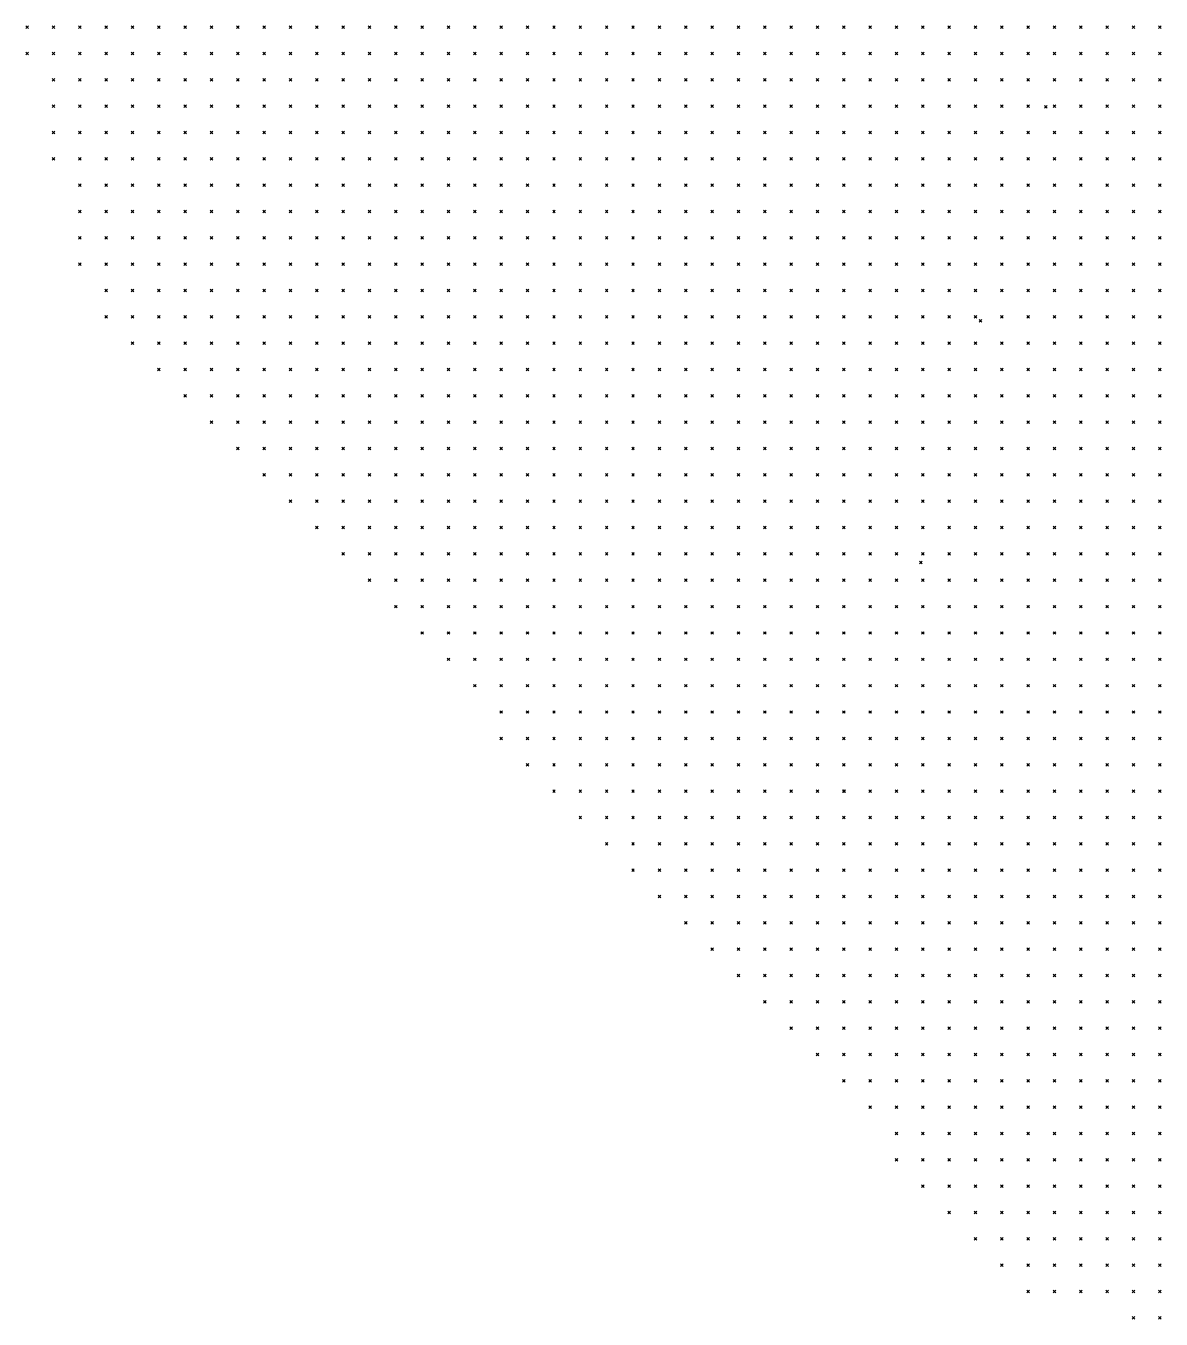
# Model space of a CAD drawing. Header units: metres. Extents: x 441556 to 446409, y 432338 to 461058.
# Drawn here: x 441902.9 to 442032.1, y 458986.5 to 459133.7 of the extents above; entities that cross this region are included whole.
import ezdxf

# ---------------------------------------------------------------- set-up
doc = ezdxf.new("R2010")
doc.units = ezdxf.units.M
doc.header["$MEASUREMENT"] = 0
doc.header["$PDMODE"] = 35
doc.header["$PDSIZE"] = 0.15
doc.layers.add('DTM-NOK-RevN_LIDAR_co_lidar', color=91, linetype='Continuous', lineweight=0)

msp = doc.modelspace()

# ---------------------------------------------------------------- linework, layer by layer
at = {"layer": 'DTM-NOK-RevN_LIDAR_co_lidar'}
for p in [(441903.022, 459133.585, 442.927), (441906.021, 459133.585, 443.929), (441909.02, 459133.585, 445.214), (441912.02, 459133.585, 446.629), (441915.019, 459133.585, 447.804), (441918.018, 459133.585, 448.941), (441921.018, 459133.585, 450.229), (441924.017, 459133.585, 451.582), (441927.016, 459133.585, 452.991), (441930.016, 459133.585, 454.406), (441933.015, 459133.585, 455.714), (441936.014, 459133.585, 457.037), (441939.014, 459133.585, 458.278), (441942.013, 459133.585, 459.058), (441945.012, 459133.585, 459.927), (441948.012, 459133.585, 460.472), (441951.011, 459133.585, 460.887), (441954.011, 459133.585, 460.81), (441957.01, 459133.585, 460.597), (441960.009, 459133.585, 460.219), (441963.009, 459133.585, 459.773), (441966.008, 459133.585, 459.363), (441969.007, 459133.585, 459.069), (441972.007, 459133.585, 458.868), (441975.006, 459133.585, 458.67), (441978.005, 459133.585, 458.525), (441981.005, 459133.585, 458.545), (441984.004, 459133.585, 458.843), (441987.003, 459133.585, 459.117), (441990.003, 459133.585, 459.215), (441993.002, 459133.585, 459.249), (441996.001, 459133.585, 459.182), (441999.001, 459133.585, 459.08), (442002, 459133.585, 458.758), (442004.999, 459133.585, 458.505), (442007.999, 459133.585, 458.463), (442010.998, 459133.585, 458.225), (442013.997, 459133.585, 458.122), (442016.997, 459133.585, 457.603), (442019.996, 459133.585, 457.014), (442022.995, 459133.585, 456.475), (442025.995, 459133.585, 455.575), (442028.994, 459133.585, 454.386), (442031.993, 459133.585, 453.234), (441903.022, 459130.585, 443.876), (441906.021, 459130.585, 444.958), (441909.02, 459130.585, 446.301), (441912.02, 459130.585, 447.659), (441915.019, 459130.585, 448.784), (441918.018, 459130.585, 449.857), (441921.018, 459130.585, 451.112), (441924.017, 459130.585, 452.481), (441927.016, 459130.585, 453.79), (441930.016, 459130.585, 455.055), (441933.015, 459130.585, 456.457), (441936.014, 459130.585, 457.974), (441939.014, 459130.585, 459.158), (441942.013, 459130.585, 460.043), (441945.012, 459130.585, 460.822), (441948.012, 459130.585, 461.464), (441951.011, 459130.585, 461.747), (441954.011, 459130.585, 461.977), (441957.01, 459130.585, 462.045), (441960.009, 459130.585, 461.61), (441963.009, 459130.585, 461.103), (441966.008, 459130.585, 460.751), (441969.007, 459130.585, 460.466), (441972.007, 459130.585, 460.275), (441975.006, 459130.585, 460.02), (441978.005, 459130.585, 459.894), (441981.005, 459130.585, 459.98), (441984.004, 459130.585, 460.312), (441987.003, 459130.585, 460.484), (441990.003, 459130.585, 460.33), (441993.002, 459130.585, 460.215), (441996.001, 459130.585, 460.21), (441999.001, 459130.585, 460.164), (442002, 459130.585, 459.878), (442004.999, 459130.585, 459.62), (442007.999, 459130.585, 459.577), (442010.998, 459130.585, 459.445), (442013.997, 459130.585, 459.221), (442016.997, 459130.585, 458.617), (442019.996, 459130.585, 457.898), (442022.995, 459130.585, 457.139), (442025.995, 459130.585, 456.167), (442028.994, 459130.585, 454.775), (442031.993, 459130.585, 453.495), (441906.021, 459127.586, 446.046), (441909.02, 459127.586, 447.262), (441912.02, 459127.586, 448.521), (441915.019, 459127.586, 449.622), (441918.018, 459127.586, 450.775), (441921.018, 459127.586, 452.057), (441924.017, 459127.586, 453.334), (441927.016, 459127.586, 454.618), (441930.016, 459127.586, 455.888), (441933.015, 459127.586, 457.266), (441936.014, 459127.586, 458.792), (441939.014, 459127.586, 459.946), (441942.013, 459127.586, 460.967), (441945.012, 459127.586, 461.784), (441948.012, 459127.586, 462.608), (441951.011, 459127.586, 462.984), (441954.011, 459127.586, 463.38), (441957.01, 459127.586, 463.546), (441960.009, 459127.586, 463.165), (441963.009, 459127.586, 462.686), (441966.008, 459127.586, 462.197), (441969.007, 459127.586, 461.851), (441972.007, 459127.586, 461.696), (441975.006, 459127.586, 461.458), (441978.005, 459127.586, 461.411), (441981.005, 459127.586, 461.483), (441984.004, 459127.586, 461.528), (441987.003, 459127.586, 461.411), (441990.003, 459127.586, 461.234), (441993.002, 459127.586, 461.279), (441996.001, 459127.586, 461.427), (441999.001, 459127.586, 461.42), (442002, 459127.586, 461.194), (442004.999, 459127.586, 460.932), (442007.999, 459127.586, 460.711), (442010.998, 459127.586, 460.526), (442013.997, 459127.586, 460.156), (442016.997, 459127.586, 459.532), (442019.996, 459127.586, 458.778), (442022.995, 459127.586, 457.85), (442025.995, 459127.586, 456.688), (442028.994, 459127.586, 455.305), (442031.993, 459127.586, 453.819), (441906.021, 459124.587, 447.006), (441909.02, 459124.587, 448.168), (441912.02, 459124.587, 449.388), (441915.019, 459124.587, 450.508), (441918.018, 459124.587, 451.701), (441921.018, 459124.587, 453), (441924.017, 459124.587, 454.29), (441927.016, 459124.587, 455.615), (441930.016, 459124.587, 456.934), (441933.015, 459124.587, 458.266), (441936.014, 459124.587, 459.671), (441939.014, 459124.587, 460.908), (441942.013, 459124.587, 461.883), (441945.012, 459124.587, 462.879), (441948.012, 459124.587, 463.723), (441951.011, 459124.587, 464.352), (441954.011, 459124.587, 464.732), (441957.01, 459124.587, 464.82), (441960.009, 459124.587, 464.471), (441963.009, 459124.587, 464.061), (441966.008, 459124.587, 463.641), (441969.007, 459124.587, 463.231), (441972.007, 459124.587, 463.023), (441975.006, 459124.587, 462.843), (441978.005, 459124.587, 462.718), (441981.005, 459124.587, 462.566), (441984.004, 459124.587, 462.406), (441987.003, 459124.587, 462.308), (441990.003, 459124.587, 462.444), (441993.002, 459124.587, 462.788), (441996.001, 459124.587, 462.906), (441999.001, 459124.587, 462.73), (442002, 459124.587, 462.491), (442004.999, 459124.587, 462.24), (442007.999, 459124.587, 461.798), (442010.998, 459124.587, 461.478), (442013.997, 459124.587, 461.191), (442016.997, 459124.587, 460.701), (442018.998, 459124.514, 460.245), (442019.996, 459124.587, 459.693), (442022.995, 459124.587, 458.706), (442025.995, 459124.587, 457.536), (442028.994, 459124.587, 455.861), (442031.993, 459124.587, 454.313), (441906.021, 459121.587, 447.928), (441909.02, 459121.587, 449.008), (441912.02, 459121.587, 450.229), (441915.019, 459121.587, 451.45), (441918.018, 459121.587, 452.641), (441921.018, 459121.587, 453.92), (441924.017, 459121.587, 455.301), (441927.016, 459121.587, 456.726), (441930.016, 459121.587, 458.066), (441933.015, 459121.587, 459.323), (441936.014, 459121.587, 460.617), (441939.014, 459121.587, 461.84), (441942.013, 459121.587, 462.906), (441945.012, 459121.587, 464.034), (441948.012, 459121.587, 464.813), (441951.011, 459121.587, 465.522), (441954.011, 459121.587, 465.973), (441957.01, 459121.587, 465.976), (441960.009, 459121.587, 465.708), (441963.009, 459121.587, 465.292), (441966.008, 459121.587, 464.968), (441969.007, 459121.587, 464.482), (441972.007, 459121.587, 464.118), (441975.006, 459121.587, 463.879), (441978.005, 459121.587, 463.636), (441981.005, 459121.587, 463.48), (441984.004, 459121.587, 463.563), (441987.003, 459121.587, 463.834), (441990.003, 459121.587, 464.126), (441993.002, 459121.587, 464.3), (441996.001, 459121.587, 464.262), (441999.001, 459121.587, 464.058), (442002, 459121.587, 463.841), (442004.999, 459121.587, 463.572), (442007.999, 459121.587, 463.051), (442010.998, 459121.587, 462.752), (442013.997, 459121.587, 462.452), (442016.997, 459121.587, 461.906), (442019.996, 459121.587, 460.757), (442022.995, 459121.587, 459.586), (442025.995, 459121.587, 458.563), (442028.994, 459121.587, 456.288), (442031.993, 459121.587, 454.947), (441906.021, 459118.588, 448.812), (441909.02, 459118.588, 449.897), (441912.02, 459118.588, 451.079), (441915.019, 459118.588, 452.323), (441918.018, 459118.588, 453.595), (441921.018, 459118.588, 454.867), (441924.017, 459118.588, 456.225), (441927.016, 459118.588, 457.757), (441930.016, 459118.588, 459.194), (441933.015, 459118.588, 460.408), (441936.014, 459118.588, 461.588), (441939.014, 459118.588, 462.78), (441942.013, 459118.588, 464.069), (441945.012, 459118.588, 465.117), (441948.012, 459118.588, 465.977), (441951.011, 459118.588, 466.621), (441954.011, 459118.588, 467.125), (441957.01, 459118.588, 467.163), (441960.009, 459118.588, 466.937), (441963.009, 459118.588, 466.502), (441966.008, 459118.588, 466.098), (441969.007, 459118.588, 465.479), (441972.007, 459118.588, 465.036), (441975.006, 459118.588, 464.838), (441978.005, 459118.588, 464.813), (441981.005, 459118.588, 464.945), (441984.004, 459118.588, 465.319), (441987.003, 459118.588, 465.683), (441990.003, 459118.588, 465.76), (441993.002, 459118.588, 465.653), (441996.001, 459118.588, 465.567), (441999.001, 459118.588, 465.498), (442002, 459118.588, 465.154), (442004.999, 459118.588, 464.816), (442007.999, 459118.588, 464.417), (442010.998, 459118.588, 464.223), (442013.997, 459118.588, 463.716), (442016.997, 459118.588, 462.715), (442019.996, 459118.588, 461.588), (442022.995, 459118.588, 460.262), (442025.995, 459118.588, 459.09), (442028.994, 459118.588, 456.67), (442031.993, 459118.588, 455.343), (441909.02, 459115.589, 450.844), (441912.02, 459115.589, 451.946), (441915.019, 459115.589, 453.15), (441918.018, 459115.589, 454.462), (441921.018, 459115.589, 455.799), (441924.017, 459115.589, 457.28), (441927.016, 459115.589, 458.839), (441930.016, 459115.589, 460.257), (441933.015, 459115.589, 461.556), (441936.014, 459115.589, 462.666), (441939.014, 459115.589, 463.974), (441942.013, 459115.589, 465.297), (441945.012, 459115.589, 466.249), (441948.012, 459115.589, 467.011), (441951.011, 459115.589, 467.658), (441954.011, 459115.589, 468.209), (441957.01, 459115.589, 468.355), (441960.009, 459115.589, 468.063), (441963.009, 459115.589, 467.553), (441966.008, 459115.589, 467.019), (441969.007, 459115.589, 466.507), (441972.007, 459115.589, 466.339), (441975.006, 459115.589, 466.308), (441978.005, 459115.589, 466.545), (441981.005, 459115.589, 466.752), (441984.004, 459115.589, 466.98), (441987.003, 459115.589, 467.148), (441990.003, 459115.589, 467.094), (441993.002, 459115.589, 466.991), (441996.001, 459115.589, 466.95), (441999.001, 459115.589, 466.903), (442002, 459115.589, 466.425), (442004.999, 459115.589, 465.935), (442007.999, 459115.589, 465.399), (442010.998, 459115.589, 465.296), (442013.997, 459115.589, 464.712), (442016.997, 459115.589, 463.537), (442019.996, 459115.589, 462.174), (442022.995, 459115.589, 460.931), (442025.995, 459115.589, 459.352), (442028.994, 459115.589, 457.522), (442031.993, 459115.589, 455.729), (441909.02, 459112.589, 451.731), (441912.02, 459112.589, 452.793), (441915.019, 459112.589, 454.051), (441918.018, 459112.589, 455.342), (441921.018, 459112.589, 456.776), (441924.017, 459112.589, 458.425), (441927.016, 459112.589, 459.994), (441930.016, 459112.589, 461.346), (441933.015, 459112.589, 462.5), (441936.014, 459112.589, 463.712), (441939.014, 459112.589, 465.149), (441942.013, 459112.589, 466.298), (441945.012, 459112.589, 467.301), (441948.012, 459112.589, 468.038), (441951.011, 459112.589, 468.702), (441954.011, 459112.589, 469.304), (441957.01, 459112.589, 469.218), (441960.009, 459112.589, 468.837), (441963.009, 459112.589, 468.429), (441966.008, 459112.589, 468.073), (441969.007, 459112.589, 468.057), (441972.007, 459112.589, 468.217), (441975.006, 459112.589, 468.173), (441978.005, 459112.589, 468.211), (441981.005, 459112.589, 468.273), (441984.004, 459112.589, 468.377), (441987.003, 459112.589, 468.397), (441990.003, 459112.589, 468.303), (441993.002, 459112.589, 468.252), (441996.001, 459112.589, 468.13), (441999.001, 459112.589, 467.94), (442002, 459112.589, 467.604), (442004.999, 459112.589, 467.155), (442007.999, 459112.589, 466.406), (442010.998, 459112.589, 466.13), (442013.997, 459112.589, 465.602), (442016.997, 459112.589, 464.426), (442019.996, 459112.589, 462.934), (442022.995, 459112.589, 461.826), (442025.995, 459112.589, 459.89), (442028.994, 459112.589, 458.803), (442031.993, 459112.589, 456.736), (441909.02, 459109.59, 452.814), (441912.02, 459109.59, 453.852), (441915.019, 459109.59, 455.131), (441918.018, 459109.59, 456.468), (441921.018, 459109.59, 457.939), (441924.017, 459109.59, 459.601), (441927.016, 459109.59, 461.112), (441930.016, 459109.59, 462.286), (441933.015, 459109.59, 463.44), (441936.014, 459109.59, 464.928), (441939.014, 459109.59, 466.233), (441942.013, 459109.59, 467.327), (441945.012, 459109.59, 468.278), (441948.012, 459109.59, 469.298), (441951.011, 459109.59, 469.828), (441954.011, 459109.59, 470.156), (441957.01, 459109.59, 469.747), (441960.009, 459109.59, 469.509), (441963.009, 459109.59, 469.617), (441966.008, 459109.59, 469.883), (441969.007, 459109.59, 469.994), (441972.007, 459109.59, 469.813), (441975.006, 459109.59, 469.702), (441978.005, 459109.59, 469.678), (441981.005, 459109.59, 469.701), (441984.004, 459109.59, 469.753), (441987.003, 459109.59, 469.624), (441990.003, 459109.59, 469.432), (441993.002, 459109.59, 469.401), (441996.001, 459109.59, 469.351), (441999.001, 459109.59, 469.215), (442002, 459109.59, 468.886), (442004.999, 459109.59, 468.184), (442007.999, 459109.59, 467.382), (442010.998, 459109.59, 467.111), (442013.997, 459109.59, 466.308), (442016.997, 459109.59, 465.096), (442019.996, 459109.59, 463.521), (442022.995, 459109.59, 462.431), (442025.995, 459109.59, 460.541), (442028.994, 459109.59, 459.209), (442031.993, 459109.59, 457.541), (441909.02, 459106.591, 454.038), (441912.02, 459106.591, 455.062), (441915.019, 459106.591, 456.383), (441918.018, 459106.591, 457.716), (441921.018, 459106.591, 458.981), (441924.017, 459106.591, 460.578), (441927.016, 459106.591, 462.088), (441930.016, 459106.591, 463.173), (441933.015, 459106.591, 464.598), (441936.014, 459106.591, 466.073), (441939.014, 459106.591, 467.348), (441942.013, 459106.591, 468.369), (441945.012, 459106.591, 469.45), (441948.012, 459106.591, 470.438), (441951.011, 459106.591, 470.848), (441954.011, 459106.591, 470.752), (441957.01, 459106.591, 470.511), (441960.009, 459106.591, 471.053), (441963.009, 459106.591, 471.641), (441966.008, 459106.591, 471.728), (441969.007, 459106.591, 471.552), (441972.007, 459106.591, 471.349), (441975.006, 459106.591, 471.17), (441978.005, 459106.591, 471.117), (441981.005, 459106.591, 471.196), (441984.004, 459106.591, 471.113), (441987.003, 459106.591, 470.91), (441990.003, 459106.591, 470.729), (441993.002, 459106.591, 470.6), (441996.001, 459106.591, 470.621), (441999.001, 459106.591, 470.514), (442002, 459106.591, 469.982), (442004.999, 459106.591, 469.01), (442007.999, 459106.591, 468.436), (442010.998, 459106.591, 468.378), (442013.997, 459106.591, 467.112), (442016.997, 459106.591, 465.711), (442019.996, 459106.591, 464.278), (442022.995, 459106.591, 463.061), (442025.995, 459106.591, 461.475), (442028.994, 459106.591, 459.846), (442031.993, 459106.591, 458.473), (441912.02, 459103.591, 456.425), (441915.019, 459103.591, 457.729), (441918.018, 459103.591, 458.991), (441921.018, 459103.591, 460.186), (441924.017, 459103.591, 461.559), (441927.016, 459103.591, 462.853), (441930.016, 459103.591, 464.048), (441933.015, 459103.591, 465.72), (441936.014, 459103.591, 467.111), (441939.014, 459103.591, 468.358), (441942.013, 459103.591, 469.451), (441945.012, 459103.591, 470.581), (441948.012, 459103.591, 471.409), (441951.011, 459103.591, 471.73), (441954.011, 459103.591, 471.573), (441957.01, 459103.591, 472.203), (441960.009, 459103.591, 472.916), (441963.009, 459103.591, 473.064), (441966.008, 459103.591, 473.019), (441969.007, 459103.591, 472.826), (441972.007, 459103.591, 472.625), (441975.006, 459103.591, 472.561), (441978.005, 459103.591, 472.433), (441981.005, 459103.591, 472.328), (441984.004, 459103.591, 472.224), (441987.003, 459103.591, 472.041), (441990.003, 459103.591, 471.923), (441993.002, 459103.591, 471.897), (441996.001, 459103.591, 471.841), (441999.001, 459103.591, 471.699), (442002, 459103.591, 471.127), (442004.999, 459103.591, 470.086), (442007.999, 459103.591, 469.762), (442010.998, 459103.591, 469.68), (442013.997, 459103.591, 468.63), (442016.997, 459103.591, 466.396), (442019.996, 459103.591, 465.203), (442022.995, 459103.591, 463.958), (442025.995, 459103.591, 462.513), (442028.994, 459103.591, 461.2), (442031.993, 459103.591, 459.072), (441912.02, 459100.592, 457.891), (441915.019, 459100.592, 458.998), (441918.018, 459100.592, 460.065), (441921.018, 459100.592, 461.321), (441924.017, 459100.592, 462.568), (441927.016, 459100.592, 463.666), (441930.016, 459100.592, 465.096), (441933.015, 459100.592, 466.837), (441936.014, 459100.592, 468.171), (441939.014, 459100.592, 469.26), (441942.013, 459100.592, 470.585), (441945.012, 459100.592, 471.834), (441948.012, 459100.592, 472.538), (441951.011, 459100.592, 472.616), (441954.011, 459100.592, 473.223), (441957.01, 459100.592, 473.977), (441960.009, 459100.592, 474.336), (441963.009, 459100.592, 474.538), (441966.008, 459100.592, 474.43), (441969.007, 459100.592, 474.156), (441972.007, 459100.592, 473.907), (441975.006, 459100.592, 473.683), (441978.005, 459100.592, 473.579), (441981.005, 459100.592, 473.528), (441984.004, 459100.592, 473.51), (441987.003, 459100.592, 473.397), (441990.003, 459100.592, 473.271), (441993.002, 459100.592, 473.234), (441996.001, 459100.592, 473.073), (441999.001, 459100.592, 472.816), (442002, 459100.592, 472.256), (442004.999, 459100.592, 471.552), (442007.999, 459100.592, 471.535), (442010.998, 459100.592, 470.95), (442013.997, 459100.592, 469.568), (442016.997, 459100.592, 467.566), (442019.996, 459100.592, 466.107), (442022.995, 459100.592, 464.751), (442025.995, 459100.592, 463.484), (442028.994, 459100.592, 461.917), (442031.993, 459100.592, 460.11), (442011.558, 459100.149, 471.081), (441915.019, 459097.593, 460.064), (441918.018, 459097.593, 461.283), (441921.018, 459097.593, 462.431), (441924.017, 459097.593, 463.462), (441927.016, 459097.593, 464.805), (441930.016, 459097.593, 466.526), (441933.015, 459097.593, 468.047), (441936.014, 459097.593, 469.357), (441939.014, 459097.593, 470.764), (441942.013, 459097.593, 471.857), (441945.012, 459097.593, 473.106), (441948.012, 459097.593, 473.393), (441951.011, 459097.593, 473.871), (441954.011, 459097.593, 474.888), (441957.01, 459097.593, 475.517), (441960.009, 459097.593, 475.679), (441963.009, 459097.593, 475.738), (441966.008, 459097.593, 475.713), (441969.007, 459097.593, 475.299), (441972.007, 459097.593, 475.012), (441975.006, 459097.593, 474.914), (441978.005, 459097.593, 474.866), (441981.005, 459097.593, 474.915), (441984.004, 459097.593, 474.889), (441987.003, 459097.593, 474.865), (441990.003, 459097.593, 474.816), (441993.002, 459097.593, 474.569), (441996.001, 459097.593, 474.348), (441999.001, 459097.593, 474.078), (442002, 459097.593, 473.509), (442004.999, 459097.593, 472.951), (442007.999, 459097.593, 472.712), (442010.998, 459097.593, 471.871), (442013.997, 459097.593, 470.296), (442016.997, 459097.593, 468.694), (442019.996, 459097.593, 467.062), (442022.995, 459097.593, 465.91), (442025.995, 459097.593, 464.88), (442028.994, 459097.593, 462.808), (442031.993, 459097.593, 460.628), (441918.018, 459094.593, 462.312), (441921.018, 459094.593, 463.357), (441924.017, 459094.593, 464.543), (441927.016, 459094.593, 466.113), (441930.016, 459094.593, 467.791), (441933.015, 459094.593, 469.026), (441936.014, 459094.593, 470.186), (441939.014, 459094.593, 471.597), (441942.013, 459094.593, 473.109), (441945.012, 459094.593, 473.997), (441948.012, 459094.593, 474.292), (441951.011, 459094.593, 475.469), (441954.011, 459094.593, 476.394), (441957.01, 459094.593, 476.705), (441960.009, 459094.593, 477.109), (441963.009, 459094.593, 476.911), (441966.008, 459094.593, 476.8), (441969.007, 459094.593, 476.66), (441972.007, 459094.593, 476.362), (441975.006, 459094.593, 476.179), (441978.005, 459094.593, 476.11), (441981.005, 459094.593, 476.132), (441984.004, 459094.593, 476.238), (441987.003, 459094.593, 476.3), (441990.003, 459094.593, 476.173), (441993.002, 459094.593, 475.966), (441996.001, 459094.593, 475.785), (441999.001, 459094.593, 475.401), (442002, 459094.593, 474.82), (442004.999, 459094.593, 474.281), (442007.999, 459094.593, 474.027), (442010.998, 459094.593, 472.764), (442013.997, 459094.593, 471.151), (442016.997, 459094.593, 469.798), (442019.996, 459094.593, 467.795), (442022.995, 459094.593, 466.978), (442025.995, 459094.593, 465.276), (442028.994, 459094.593, 463.788), (442031.993, 459094.593, 461.34), (441921.018, 459091.594, 464.359), (441924.017, 459091.594, 465.725), (441927.016, 459091.594, 467.448), (441930.016, 459091.594, 469.081), (441933.015, 459091.594, 470.399), (441936.014, 459091.594, 471.644), (441939.014, 459091.594, 473.017), (441942.013, 459091.594, 474.032), (441945.012, 459091.594, 474.879), (441948.012, 459091.594, 476.284), (441951.011, 459091.594, 477.314), (441954.011, 459091.594, 477.955), (441957.01, 459091.594, 478.294), (441960.009, 459091.594, 478.423), (441963.009, 459091.594, 478.613), (441966.008, 459091.594, 478.359), (441969.007, 459091.594, 478.012), (441972.007, 459091.594, 477.827), (441975.006, 459091.594, 477.716), (441978.005, 459091.594, 477.52), (441981.005, 459091.594, 477.494), (441984.004, 459091.594, 477.632), (441987.003, 459091.594, 477.738), (441990.003, 459091.594, 477.764), (441993.002, 459091.594, 477.569), (441996.001, 459091.594, 477.03), (441999.001, 459091.594, 476.459), (442002, 459091.594, 476.19), (442004.999, 459091.594, 475.837), (442007.999, 459091.594, 475.168), (442010.998, 459091.594, 473.568), (442013.997, 459091.594, 472.148), (442016.997, 459091.594, 470.557), (442019.996, 459091.594, 468.765), (442022.995, 459091.594, 467.386), (442025.995, 459091.594, 465.977), (442028.994, 459091.594, 464.322), (442031.993, 459091.594, 462.693), (441924.017, 459088.595, 467.049), (441927.016, 459088.595, 468.602), (441930.016, 459088.595, 470.137), (441933.015, 459088.595, 471.72), (441936.014, 459088.595, 473.109), (441939.014, 459088.595, 474.248), (441942.013, 459088.595, 475.069), (441945.012, 459088.595, 476.06), (441948.012, 459088.595, 477.607), (441951.011, 459088.595, 478.843), (441954.011, 459088.595, 479.349), (441957.01, 459088.595, 479.458), (441960.009, 459088.595, 479.76), (441963.009, 459088.595, 479.641), (441966.008, 459088.595, 479.67), (441969.007, 459088.595, 479.466), (441972.007, 459088.595, 479.237), (441975.006, 459088.595, 479.158), (441978.005, 459088.595, 478.96), (441981.005, 459088.595, 478.87), (441984.004, 459088.595, 478.944), (441987.003, 459088.595, 479.018), (441990.003, 459088.595, 478.993), (441993.002, 459088.595, 478.748), (441996.001, 459088.595, 478.301), (441999.001, 459088.595, 477.841), (442002, 459088.595, 477.487), (442004.999, 459088.595, 477.051), (442007.999, 459088.595, 476.096), (442010.998, 459088.595, 474.731), (442013.997, 459088.595, 473.285), (442016.997, 459088.595, 471.705), (442019.996, 459088.595, 469.86), (442022.995, 459088.595, 468.748), (442025.995, 459088.595, 466.63), (442028.994, 459088.595, 465.319), (442031.993, 459088.595, 463.693), (441927.016, 459085.595, 469.927), (441930.016, 459085.595, 471.334), (441933.015, 459085.595, 472.786), (441936.014, 459085.595, 474.097), (441939.014, 459085.595, 475.194), (441942.013, 459085.595, 476.265), (441945.012, 459085.595, 477.587), (441948.012, 459085.595, 479.047), (441951.011, 459085.595, 479.827), (441954.011, 459085.595, 480.6), (441957.01, 459085.595, 480.935), (441960.009, 459085.595, 481.177), (441963.009, 459085.595, 481.318), (441966.008, 459085.595, 481.101), (441969.007, 459085.595, 480.849), (441972.007, 459085.595, 480.603), (441975.006, 459085.595, 480.448), (441978.005, 459085.595, 480.269), (441981.005, 459085.595, 480.218), (441984.004, 459085.595, 480.413), (441987.003, 459085.595, 480.496), (441990.003, 459085.595, 480.261), (441993.002, 459085.595, 480.01), (441996.001, 459085.595, 479.671), (441999.001, 459085.595, 478.917), (442002, 459085.595, 478.313), (442004.999, 459085.595, 477.888), (442007.999, 459085.595, 476.929), (442010.998, 459085.595, 475.509), (442013.997, 459085.595, 474.157), (442016.997, 459085.595, 472.76), (442019.996, 459085.595, 470.829), (442022.995, 459085.595, 469.634), (442025.995, 459085.595, 467.187), (442028.994, 459085.595, 466.815), (442031.993, 459085.595, 465.511), (441930.016, 459082.596, 472.564), (441933.015, 459082.596, 473.862), (441936.014, 459082.596, 475.092), (441939.014, 459082.596, 476.322), (441942.013, 459082.596, 477.581), (441945.012, 459082.596, 478.957), (441948.012, 459082.596, 480.138), (441951.011, 459082.596, 481.165), (441954.011, 459082.596, 481.964), (441957.01, 459082.596, 482.257), (441960.009, 459082.596, 482.518), (441963.009, 459082.596, 482.648), (441966.008, 459082.596, 482.425), (441969.007, 459082.596, 482.14), (441972.007, 459082.596, 481.933), (441975.006, 459082.596, 481.786), (441978.005, 459082.596, 481.612), (441981.005, 459082.596, 481.637), (441984.004, 459082.596, 481.914), (441987.003, 459082.596, 481.909), (441990.003, 459082.596, 481.567), (441993.002, 459082.596, 481.281), (441996.001, 459082.596, 480.776), (441999.001, 459082.596, 479.91), (442002, 459082.596, 479.257), (442004.999, 459082.596, 478.708), (442007.999, 459082.596, 477.783), (442010.998, 459082.596, 476.307), (442013.997, 459082.596, 475.107), (442016.997, 459082.596, 473.666), (442019.996, 459082.596, 471.96), (442022.995, 459082.596, 470.69), (442025.995, 459082.596, 468.995), (442028.994, 459082.596, 467.921), (442031.993, 459082.596, 466.374), (441933.015, 459079.597, 474.773), (441936.014, 459079.597, 476.061), (441939.014, 459079.597, 477.451), (441942.013, 459079.597, 478.777), (441945.012, 459079.597, 480.22), (441948.012, 459079.597, 481.456), (441951.011, 459079.597, 482.521), (441954.011, 459079.597, 483.214), (441957.01, 459079.597, 483.56), (441960.009, 459079.597, 483.966), (441963.009, 459079.597, 483.965), (441966.008, 459079.597, 483.739), (441969.007, 459079.597, 483.536), (441972.007, 459079.597, 483.303), (441975.006, 459079.597, 483.072), (441978.005, 459079.597, 482.965), (441981.005, 459079.597, 483.018), (441984.004, 459079.597, 483.133), (441987.003, 459079.597, 483.089), (441990.003, 459079.597, 482.907), (441993.002, 459079.597, 482.513), (441996.001, 459079.597, 481.755), (441999.001, 459079.597, 480.95), (442002, 459079.597, 480.208), (442004.999, 459079.597, 479.912), (442007.999, 459079.597, 478.747), (442010.998, 459079.597, 477.265), (442013.997, 459079.597, 475.988), (442016.997, 459079.597, 474.638), (442019.996, 459079.597, 473.1), (442022.995, 459079.597, 472.038), (442025.995, 459079.597, 470.871), (442028.994, 459079.597, 469.426), (442031.993, 459079.597, 468.277), (441936.014, 459076.597, 477.02), (441939.014, 459076.597, 478.529), (441942.013, 459076.597, 479.718), (441945.012, 459076.597, 481.271), (441948.012, 459076.597, 482.68), (441951.011, 459076.597, 483.651), (441954.011, 459076.597, 484.302), (441957.01, 459076.597, 484.72), (441960.009, 459076.597, 485.083), (441963.009, 459076.597, 485.299), (441966.008, 459076.597, 485.234), (441969.007, 459076.597, 484.89), (441972.007, 459076.597, 484.607), (441975.006, 459076.597, 484.362), (441978.005, 459076.597, 484.247), (441981.005, 459076.597, 484.269), (441984.004, 459076.597, 484.337), (441987.003, 459076.597, 484.447), (441990.003, 459076.597, 484.388), (441993.002, 459076.597, 483.744), (441996.001, 459076.597, 482.694), (441999.001, 459076.597, 481.989), (442002, 459076.597, 481.639), (442004.999, 459076.597, 480.982), (442007.999, 459076.597, 479.773), (442010.998, 459076.597, 478.362), (442013.997, 459076.597, 476.983), (442016.997, 459076.597, 475.495), (442019.996, 459076.597, 473.677), (442022.995, 459076.597, 472.826), (442025.995, 459076.597, 471.78), (442028.994, 459076.597, 470.287), (442031.993, 459076.597, 469.052), (441939.014, 459073.598, 479.512), (441942.013, 459073.598, 480.695), (441945.012, 459073.598, 482.499), (441948.012, 459073.598, 483.605), (441951.011, 459073.598, 484.571), (441954.011, 459073.598, 485.308), (441957.01, 459073.598, 485.798), (441960.009, 459073.598, 486.172), (441963.009, 459073.598, 486.487), (441966.008, 459073.598, 486.479), (441969.007, 459073.598, 486.239), (441972.007, 459073.598, 485.977), (441975.006, 459073.598, 485.702), (441978.005, 459073.598, 485.638), (441981.005, 459073.598, 485.642), (441984.004, 459073.598, 485.64), (441987.003, 459073.598, 485.629), (441990.003, 459073.598, 485.404), (441993.002, 459073.598, 484.753), (441996.001, 459073.598, 483.724), (441999.001, 459073.598, 483.042), (442002, 459073.598, 483.043), (442004.793, 459072.629, 482.458), (442004.999, 459073.598, 481.931), (442007.999, 459073.598, 480.574), (442010.998, 459073.598, 479.132), (442013.997, 459073.598, 477.788), (442016.997, 459073.598, 476.252), (442019.996, 459073.598, 474.61), (442022.995, 459073.598, 473.386), (442025.995, 459073.598, 472.245), (442028.994, 459073.598, 471.037), (442031.993, 459073.598, 469.73), (441942.013, 459070.599, 481.835), (441945.012, 459070.599, 483.348), (441948.012, 459070.599, 484.743), (441951.011, 459070.599, 485.566), (441954.011, 459070.599, 486.327), (441957.01, 459070.599, 486.857), (441960.009, 459070.599, 487.288), (441963.009, 459070.599, 487.646), (441966.008, 459070.599, 487.622), (441969.007, 459070.599, 487.477), (441972.007, 459070.599, 487.283), (441975.006, 459070.599, 487.093), (441978.005, 459070.599, 487.031), (441981.005, 459070.599, 487.116), (441984.004, 459070.599, 487.075), (441987.003, 459070.599, 486.842), (441990.003, 459070.599, 486.421), (441993.002, 459070.599, 485.661), (441996.001, 459070.599, 484.753), (441999.001, 459070.599, 484.288), (442002, 459070.599, 484.163), (442004.999, 459070.599, 482.953), (442007.999, 459070.599, 481.355), (442010.998, 459070.599, 479.872), (442013.997, 459070.599, 478.496), (442016.997, 459070.599, 476.974), (442019.996, 459070.599, 475.665), (442022.995, 459070.599, 474.197), (442025.995, 459070.599, 472.767), (442028.994, 459070.599, 471.854), (442031.993, 459070.599, 470.603), (441945.012, 459067.599, 484.236), (441948.012, 459067.599, 485.575), (441951.011, 459067.599, 486.58), (441954.011, 459067.599, 487.395), (441957.01, 459067.599, 487.968), (441960.009, 459067.599, 488.474), (441963.009, 459067.599, 488.664), (441966.008, 459067.599, 488.784), (441969.007, 459067.599, 488.704), (441972.007, 459067.599, 488.634), (441975.006, 459067.599, 488.536), (441978.005, 459067.599, 488.461), (441981.005, 459067.599, 488.542), (441984.004, 459067.599, 488.402), (441987.003, 459067.599, 488.018), (441990.003, 459067.599, 487.563), (441993.002, 459067.599, 486.664), (441996.001, 459067.599, 485.691), (441999.001, 459067.599, 485.531), (442002, 459067.599, 485.139), (442004.999, 459067.599, 483.916), (442007.999, 459067.599, 482.31), (442010.998, 459067.599, 480.801), (442013.997, 459067.599, 479.302), (442016.997, 459067.599, 477.787), (442019.996, 459067.599, 476.663), (442022.995, 459067.599, 474.955), (442025.995, 459067.599, 473.586), (442028.994, 459067.599, 472.514), (442031.993, 459067.599, 471.173), (441948.012, 459064.6, 486.351), (441951.011, 459064.6, 487.528), (441954.011, 459064.6, 488.386), (441957.01, 459064.6, 489.117), (441960.009, 459064.6, 489.632), (441963.009, 459064.6, 489.806), (441966.008, 459064.6, 490.054), (441969.007, 459064.6, 490.022), (441972.007, 459064.6, 489.975), (441975.006, 459064.6, 489.932), (441978.005, 459064.6, 489.821), (441981.005, 459064.6, 489.777), (441984.004, 459064.6, 489.554), (441987.003, 459064.6, 489.16), (441990.003, 459064.6, 488.719), (441993.002, 459064.6, 487.82), (441996.001, 459064.6, 486.958), (441999.001, 459064.6, 486.924), (442002, 459064.6, 486.132), (442004.999, 459064.6, 484.824), (442007.999, 459064.6, 483.319), (442010.998, 459064.6, 481.738), (442013.997, 459064.6, 480.196), (442016.997, 459064.6, 478.563), (442019.996, 459064.6, 477.243), (442022.995, 459064.6, 475.618), (442025.995, 459064.6, 474.458), (442028.994, 459064.6, 473.288), (442031.993, 459064.6, 471.714), (441951.011, 459061.6, 488.461), (441954.011, 459061.6, 489.414), (441957.01, 459061.6, 490.283), (441960.009, 459061.6, 490.77), (441963.009, 459061.6, 491.075), (441966.008, 459061.6, 491.293), (441969.007, 459061.6, 491.343), (441972.007, 459061.6, 491.283), (441975.006, 459061.6, 491.236), (441978.005, 459061.6, 491.071), (441981.005, 459061.6, 490.931), (441984.004, 459061.6, 490.674), (441987.003, 459061.6, 490.354), (441990.003, 459061.6, 489.829), (441993.002, 459061.6, 488.987), (441996.001, 459061.6, 488.508), (441999.001, 459061.6, 488.213), (442002, 459061.6, 487.134), (442004.999, 459061.6, 485.75), (442007.999, 459061.6, 484.245), (442010.998, 459061.6, 482.594), (442013.997, 459061.6, 480.885), (442016.997, 459061.6, 479.231), (442019.996, 459061.6, 477.693), (442022.995, 459061.6, 476.23), (442025.995, 459061.6, 475.142), (442028.994, 459061.6, 473.785), (442031.993, 459061.6, 472.254), (441954.011, 459058.601, 490.533), (441957.01, 459058.601, 491.323), (441960.009, 459058.601, 491.831), (441963.009, 459058.601, 492.197), (441966.008, 459058.601, 492.377), (441969.007, 459058.601, 492.449), (441972.007, 459058.601, 492.474), (441975.006, 459058.601, 492.404), (441978.005, 459058.601, 492.24), (441981.005, 459058.601, 492.154), (441984.004, 459058.601, 491.91), (441987.003, 459058.601, 491.444), (441990.003, 459058.601, 490.705), (441993.002, 459058.601, 490.077), (441996.001, 459058.601, 489.931), (441999.001, 459058.601, 489.27), (442002, 459058.601, 488.072), (442004.999, 459058.601, 486.524), (442007.999, 459058.601, 484.957), (442010.998, 459058.601, 483.285), (442013.997, 459058.601, 481.507), (442016.997, 459058.601, 480.014), (442019.996, 459058.601, 478.381), (442022.995, 459058.601, 476.871), (442025.995, 459058.601, 475.714), (442028.994, 459058.601, 474.307), (442031.993, 459058.601, 472.885), (441957.01, 459055.602, 492.219), (441960.009, 459055.602, 492.762), (441963.009, 459055.602, 493.114), (441966.008, 459055.602, 493.323), (441969.007, 459055.602, 493.437), (441972.007, 459055.602, 493.559), (441975.006, 459055.602, 493.543), (441978.005, 459055.602, 493.458), (441981.005, 459055.602, 493.388), (441984.004, 459055.602, 493.131), (441987.003, 459055.602, 492.37), (441990.003, 459055.602, 491.592), (441993.002, 459055.602, 491.374), (441996.001, 459055.602, 491.114), (441999.001, 459055.602, 490.226), (442002, 459055.602, 488.92), (442004.999, 459055.602, 487.284), (442007.999, 459055.602, 485.651), (442010.998, 459055.602, 483.995), (442013.997, 459055.602, 482.312), (442016.997, 459055.602, 480.868), (442019.996, 459055.602, 479.145), (442022.995, 459055.602, 477.624), (442025.995, 459055.602, 476.305), (442028.994, 459055.602, 475.093), (442031.993, 459055.602, 473.624), (441957.01, 459052.602, 493.047), (441960.009, 459052.602, 493.594), (441963.009, 459052.602, 493.994), (441966.008, 459052.602, 494.263), (441969.007, 459052.602, 494.508), (441972.007, 459052.602, 494.656), (441975.006, 459052.602, 494.684), (441978.005, 459052.602, 494.623), (441981.005, 459052.602, 494.471), (441984.004, 459052.602, 494.035), (441987.003, 459052.602, 493.272), (441990.003, 459052.602, 492.899), (441993.002, 459052.602, 492.843), (441996.001, 459052.602, 492.131), (441999.001, 459052.602, 491.089), (442002, 459052.602, 489.806), (442004.999, 459052.602, 488.264), (442007.999, 459052.602, 486.537), (442010.998, 459052.602, 484.85), (442013.997, 459052.602, 483.205), (442016.997, 459052.602, 481.65), (442019.996, 459052.602, 480.006), (442022.995, 459052.602, 478.477), (442025.995, 459052.602, 476.983), (442028.994, 459052.602, 475.694), (442031.993, 459052.602, 474.326), (441960.009, 459049.603, 494.318), (441963.009, 459049.603, 494.885), (441966.008, 459049.603, 495.222), (441969.007, 459049.603, 495.503), (441972.007, 459049.603, 495.675), (441975.006, 459049.603, 495.681), (441978.005, 459049.603, 495.545), (441981.005, 459049.603, 495.374), (441984.004, 459049.603, 494.752), (441987.003, 459049.603, 494.261), (441990.003, 459049.603, 494.268), (441993.002, 459049.603, 493.93), (441996.001, 459049.603, 493.08), (441999.001, 459049.603, 492.028), (442002, 459049.603, 490.786), (442004.999, 459049.603, 489.188), (442007.999, 459049.603, 487.391), (442010.998, 459049.603, 485.694), (442013.997, 459049.603, 484.113), (442016.997, 459049.603, 482.486), (442019.996, 459049.603, 480.958), (442022.995, 459049.603, 479.391), (442025.995, 459049.603, 477.802), (442028.994, 459049.603, 476.318), (442031.993, 459049.603, 475.076), (441963.009, 459046.604, 495.635), (441966.008, 459046.604, 496.041), (441969.007, 459046.604, 496.404), (441972.007, 459046.604, 496.642), (441975.006, 459046.604, 496.708), (441978.005, 459046.604, 496.573), (441981.005, 459046.604, 496.233), (441984.004, 459046.604, 495.689), (441987.003, 459046.604, 495.433), (441990.003, 459046.604, 495.276), (441993.002, 459046.604, 494.712), (441996.001, 459046.604, 493.989), (441996.07, 459046.598, 494.099), (441999.001, 459046.604, 492.934), (442002, 459046.604, 491.575), (442004.999, 459046.604, 489.927), (442007.999, 459046.604, 488.215), (442010.998, 459046.604, 486.709), (442013.997, 459046.604, 484.949), (442016.997, 459046.604, 483.33), (442019.996, 459046.604, 481.698), (442022.995, 459046.604, 480.169), (442025.995, 459046.604, 478.577), (442028.994, 459046.604, 476.985), (442031.993, 459046.604, 475.688), (441966.008, 459043.604, 497.023), (441969.007, 459043.604, 497.4), (441972.007, 459043.604, 497.639), (441975.006, 459043.604, 497.765), (441978.005, 459043.604, 497.619), (441981.005, 459043.604, 497.063), (441984.004, 459043.604, 496.749), (441987.003, 459043.604, 496.632), (441990.003, 459043.604, 496.185), (441993.002, 459043.604, 495.54), (441996.001, 459043.604, 494.703), (441999.001, 459043.604, 493.469), (442002, 459043.604, 492.046), (442004.999, 459043.604, 490.524), (442007.999, 459043.604, 489.004), (442010.998, 459043.604, 487.608), (442013.997, 459043.604, 485.683), (442016.997, 459043.604, 484.145), (442019.996, 459043.604, 482.423), (442022.995, 459043.604, 480.758), (442025.995, 459043.604, 479.12), (442028.994, 459043.604, 477.756), (442031.993, 459043.604, 476.393), (441969.007, 459040.605, 498.307), (441972.007, 459040.605, 498.494), (441975.006, 459040.605, 498.634), (441978.005, 459040.605, 498.427), (441981.005, 459040.605, 497.908), (441984.004, 459040.605, 497.787), (441987.003, 459040.605, 497.672), (441990.003, 459040.605, 497.056), (441993.002, 459040.605, 496.265), (441996.001, 459040.605, 495.203), (441999.001, 459040.605, 493.854), (442002, 459040.605, 492.386), (442004.999, 459040.605, 490.85), (442007.999, 459040.605, 489.487), (442010.998, 459040.605, 488.076), (442013.997, 459040.605, 486.376), (442016.997, 459040.605, 484.726), (442019.996, 459040.605, 482.943), (442022.995, 459040.605, 481.419), (442025.995, 459040.605, 479.966), (442028.994, 459040.605, 478.538), (442031.993, 459040.605, 477.072), (441972.007, 459037.606, 499.248), (441975.006, 459037.606, 499.311), (441978.005, 459037.606, 499.02), (441981.005, 459037.606, 498.881), (441984.004, 459037.606, 498.802), (441987.003, 459037.606, 498.424), (441990.003, 459037.606, 497.665), (441993.002, 459037.606, 496.591), (441996.001, 459037.606, 495.428), (441999.001, 459037.606, 494.243), (442002, 459037.606, 492.858), (442004.999, 459037.606, 491.222), (442007.999, 459037.606, 490.015), (442010.998, 459037.606, 488.494), (442013.997, 459037.606, 486.86), (442016.997, 459037.606, 485.276), (442019.996, 459037.606, 483.712), (442022.995, 459037.606, 482.276), (442025.995, 459037.606, 480.757), (442028.994, 459037.606, 479.007), (442031.993, 459037.606, 477.642), (441975.006, 459034.606, 500.098), (441978.005, 459034.606, 499.956), (441981.005, 459034.606, 499.918), (441984.004, 459034.606, 499.643), (441987.003, 459034.606, 499.048), (441990.003, 459034.606, 498.156), (441993.002, 459034.606, 496.921), (441996.001, 459034.606, 495.66), (441999.001, 459034.606, 494.588), (442002, 459034.606, 493.266), (442004.999, 459034.606, 491.982), (442007.999, 459034.606, 490.761), (442010.998, 459034.606, 489.17), (442013.997, 459034.606, 487.562), (442016.997, 459034.606, 486.045), (442019.996, 459034.606, 484.659), (442022.995, 459034.606, 482.999), (442025.995, 459034.606, 481.288), (442028.994, 459034.606, 479.678), (442031.993, 459034.606, 478.142), (441978.005, 459031.607, 500.883), (441981.005, 459031.607, 500.624), (441984.004, 459031.607, 500.076), (441987.003, 459031.607, 499.296), (441990.003, 459031.607, 498.212), (441993.002, 459031.607, 496.897), (441996.001, 459031.607, 495.763), (441999.001, 459031.607, 494.837), (442002, 459031.607, 493.545), (442004.999, 459031.607, 492.362), (442007.999, 459031.607, 491.076), (442010.998, 459031.607, 489.718), (442013.997, 459031.607, 488.193), (442016.997, 459031.607, 487.028), (442019.996, 459031.607, 485.243), (442022.995, 459031.607, 483.533), (442025.995, 459031.607, 482.049), (442028.994, 459031.607, 480.269), (442031.993, 459031.607, 478.71), (441981.005, 459028.608, 501.355), (441984.004, 459028.608, 500.597), (441987.003, 459028.608, 499.6), (441990.003, 459028.608, 498.459), (441993.002, 459028.608, 497.161), (441996.001, 459028.608, 495.921), (441999.001, 459028.608, 494.899), (442002, 459028.608, 493.773), (442004.999, 459028.608, 492.718), (442007.999, 459028.608, 491.44), (442010.998, 459028.608, 490.317), (442013.997, 459028.608, 489.049), (442016.997, 459028.608, 487.675), (442019.996, 459028.608, 485.676), (442022.995, 459028.608, 484.388), (442025.995, 459028.608, 482.627), (442028.994, 459028.608, 480.777), (442031.993, 459028.608, 479.284), (441984.004, 459025.608, 501.195), (441987.003, 459025.608, 500.044), (441990.003, 459025.608, 498.844), (441993.002, 459025.608, 497.556), (441996.001, 459025.608, 496.256), (441999.001, 459025.608, 495.104), (442002, 459025.608, 493.968), (442004.999, 459025.608, 493.024), (442007.999, 459025.608, 491.924), (442010.998, 459025.608, 490.766), (442013.997, 459025.608, 489.632), (442016.997, 459025.608, 488.229), (442019.996, 459025.608, 486.426), (442022.995, 459025.608, 484.682), (442025.995, 459025.608, 483.043), (442028.994, 459025.608, 481.444), (442031.993, 459025.608, 479.791), (441987.003, 459022.609, 500.511), (441990.003, 459022.609, 499.185), (441993.002, 459022.609, 498.04), (441996.001, 459022.609, 496.889), (441999.001, 459022.609, 495.636), (442002, 459022.609, 494.566), (442004.999, 459022.609, 493.501), (442007.999, 459022.609, 492.506), (442010.998, 459022.609, 491.408), (442013.997, 459022.609, 490.264), (442016.997, 459022.609, 489.196), (442019.996, 459022.609, 487.139), (442022.995, 459022.609, 485.339), (442025.995, 459022.609, 483.695), (442028.994, 459022.609, 482.303), (442031.993, 459022.609, 480.672), (441990.003, 459019.61, 499.95), (441993.002, 459019.61, 498.836), (441996.001, 459019.61, 497.425), (441999.001, 459019.61, 496.238), (442002, 459019.61, 495.25), (442004.999, 459019.61, 494.239), (442007.999, 459019.61, 493.208), (442010.998, 459019.61, 492.192), (442013.997, 459019.61, 490.942), (442016.997, 459019.61, 489.574), (442019.996, 459019.61, 487.995), (442022.995, 459019.61, 486.146), (442025.995, 459019.61, 484.35), (442028.994, 459019.61, 483.063), (442031.993, 459019.61, 481.789), (441993.002, 459016.61, 499.356), (441996.001, 459016.61, 498.124), (441999.001, 459016.61, 497.098), (442002, 459016.61, 496.156), (442004.999, 459016.61, 495.266), (442007.999, 459016.61, 494.263), (442010.998, 459016.61, 493.01), (442013.997, 459016.61, 491.718), (442016.997, 459016.61, 490.124), (442019.996, 459016.61, 488.805), (442022.995, 459016.61, 487.012), (442025.995, 459016.61, 485.204), (442028.994, 459016.61, 483.929), (442031.993, 459016.61, 482.808), (441996.001, 459013.611, 498.943), (441999.001, 459013.611, 498.054), (442002, 459013.611, 497.074), (442004.999, 459013.611, 495.904), (442007.999, 459013.611, 494.837), (442010.998, 459013.611, 493.715), (442013.997, 459013.611, 492.485), (442016.997, 459013.611, 490.984), (442019.996, 459013.611, 489.566), (442022.995, 459013.611, 487.801), (442025.995, 459013.611, 486.177), (442028.994, 459013.611, 484.948), (442031.993, 459013.611, 483.852), (441999.001, 459010.612, 498.943), (442002, 459010.612, 498.093), (442004.999, 459010.612, 496.992), (442007.999, 459010.612, 495.848), (442010.998, 459010.612, 494.767), (442013.997, 459010.612, 493.448), (442016.997, 459010.612, 492.061), (442019.996, 459010.612, 490.594), (442022.995, 459010.612, 488.658), (442025.995, 459010.612, 487.108), (442028.994, 459010.612, 485.937), (442031.993, 459010.612, 484.822), (442002, 459007.612, 499.117), (442004.999, 459007.612, 498.152), (442007.999, 459007.612, 497.105), (442010.998, 459007.612, 495.931), (442013.997, 459007.612, 494.546), (442016.997, 459007.612, 493.25), (442019.996, 459007.612, 491.548), (442022.995, 459007.612, 489.718), (442025.995, 459007.612, 488.065), (442028.994, 459007.612, 486.91), (442031.993, 459007.612, 485.812), (442002, 459004.613, 500.332), (442004.999, 459004.613, 499.319), (442007.999, 459004.613, 498.301), (442010.998, 459004.613, 497.07), (442013.997, 459004.613, 495.496), (442016.997, 459004.613, 494.147), (442019.996, 459004.613, 492.461), (442022.995, 459004.613, 490.768), (442025.995, 459004.613, 489.067), (442028.994, 459004.613, 487.815), (442031.993, 459004.613, 486.709), (442004.999, 459001.614, 500.516), (442007.999, 459001.614, 499.406), (442010.998, 459001.614, 498.107), (442013.997, 459001.614, 496.493), (442016.997, 459001.614, 494.74), (442019.996, 459001.614, 493.276), (442022.995, 459001.614, 491.633), (442025.995, 459001.614, 490.063), (442028.994, 459001.614, 488.699), (442031.993, 459001.614, 487.531), (442007.999, 458998.614, 500.458), (442010.998, 458998.614, 499.048), (442013.997, 458998.614, 497.419), (442016.997, 458998.614, 495.521), (442019.996, 458998.614, 494.043), (442022.995, 458998.614, 492.39), (442025.995, 458998.614, 490.892), (442028.994, 458998.614, 489.521), (442031.993, 458998.614, 488.384), (442010.998, 458995.615, 499.861), (442013.997, 458995.615, 498.383), (442016.997, 458995.615, 496.584), (442019.996, 458995.615, 495.082), (442022.995, 458995.615, 493.217), (442025.995, 458995.615, 491.724), (442028.994, 458995.615, 490.438), (442031.993, 458995.615, 489.346), (442013.997, 458992.616, 499.442), (442016.997, 458992.616, 497.792), (442019.996, 458992.616, 496.164), (442022.995, 458992.616, 494.162), (442025.995, 458992.616, 492.701), (442028.994, 458992.616, 491.454), (442031.993, 458992.616, 490.347), (442016.997, 458989.616, 498.778), (442019.996, 458989.616, 497.074), (442022.995, 458989.616, 495.205), (442025.995, 458989.616, 493.679), (442028.994, 458989.616, 492.358), (442031.993, 458989.616, 491.308), (442028.994, 458986.617, 493.221), (442031.993, 458986.617, 492.295)]:
    msp.add_point(p, dxfattribs=at)

doc.saveas('drawing.dxf')
